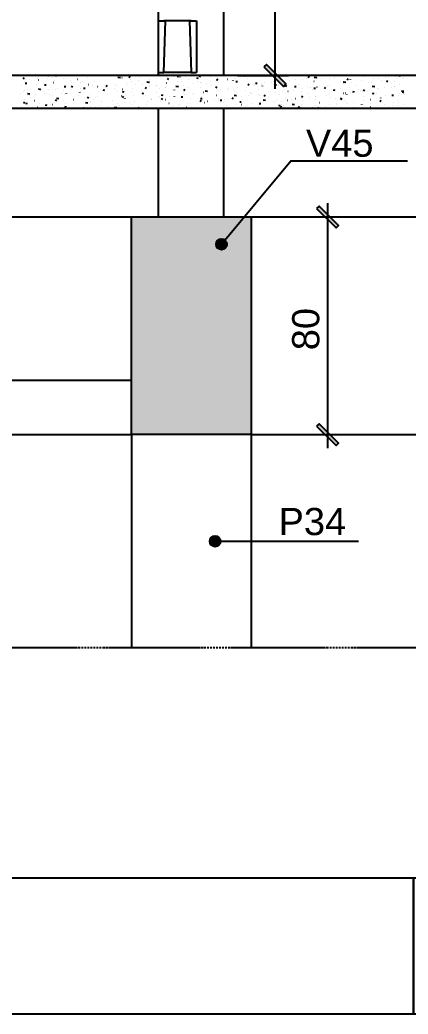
# Model space of a CAD drawing. Extents: x -1789 to 4156, y -3064 to 1391.
# Drawn here: x 1236.6 to 1379.4, y -3064 to -2698.7 of the extents above; entities that cross this region are included whole.
import ezdxf

# ---------------------------------------------------------------- set-up
doc = ezdxf.new("R2010")
doc.units = 0
doc.linetypes.add('ESTILO_TQS_0003', pattern=[0.92, 0.3, -0.15, 0.02, -0.15, 0.3])
for name, color, linetype in [('1', 1, 'CONTINUOUS'), ('2', 2, 'CONTINUOUS'), ('3', 3, 'CONTINUOUS'), ('4', 4, 'CONTINUOUS'), ('7', 7, 'CONTINUOUS'), ('8', 8, 'CONTINUOUS'), ('9', 254, 'CONTINUOUS')]:
    doc.layers.add(name, color=color, linetype=linetype)
doc.styles.add('TQS_ARIAL', font='arial.ttf')

msp = doc.modelspace()

# ---------------------------------------------------------------- linework, layer by layer
at = {"layer": '1', "linetype": 'Continuous'}
for p, q in [((1330.3683, -2554.0568), (1330.3683, -2724.0568)), ((1299.6215, -2699.0568), (1289.6215, -2699.0568)), ((1299.6215, -2718.0568), (1289.6215, -2718.0568)), ((1316.6215, -2719.0568), (1335.3683, -2719.0568)), ((1349.7266, -2766.0568), (1349.7266, -2856.0568)), ((1326.6215, -2771.0568), (1354.7266, -2771.0568)), ((1326.6215, -2851.0568), (1354.7266, -2851.0568)), ((1308.2505, -2890.2678), (1361.0919, -2890.2678))]:
    msp.add_line(p, q, dxfattribs=at)
for points in [[(2306.3209, -3063.9885), (1381.3209, -3063.9885), (1381.3209, -3013.9885), (1381.3209, -3063.9885), (456.3209, -3063.9885), (456.3209, -3013.9885), (456.3209, -3063.9885), (-468.6791, -3063.9885), (-468.6791, -3013.9885), (-468.6791, -3063.9885), (-738.6791, -3063.9885), (-738.6791, -3013.9885), (-738.6791, -3063.9885), (-1788.6791, -3063.9885), (-1788.6791, -1578.9885), (-1663.6791, -1578.9885), (-1788.6791, -1578.9885), (-1788.6791, -93.9885), (-1663.6791, -93.9885), (-1788.6791, -93.9885), (-1788.6791, 1391.0115)], [(1326.3903, -2715.96265), (1333.53555, -2723.1079), (1334.41945, -2722.22405), (1327.27415, -2715.07875), (1326.3903, -2715.96265)], [(1310.74885, -2781.10885), (1336.2173, -2750.48905), (1379.17175, -2750.48905)], [(1345.74855, -2767.96265), (1352.89385, -2775.1079), (1353.7777, -2774.22405), (1346.63245, -2767.07875), (1345.74855, -2767.96265)], [(1345.74855, -2847.96265), (1352.89385, -2855.1079), (1353.7777, -2854.22405), (1346.63245, -2847.07875), (1345.74855, -2847.96265)]]:
    msp.add_lwpolyline(points, dxfattribs=at)
for centre in [(1310.74885, -2781.10885), (1308.42065, -2890.2506)]:
    msp.add_circle(centre, 2, dxfattribs=at)
for points in [[(1326.3903, -2715.96265), (1334.41945, -2722.22405), (1327.27415, -2715.07875)], [(1326.3903, -2715.96265), (1327.27415, -2715.07875), (1326.3903, -2715.96265)], [(1326.3903, -2715.96265), (1333.53555, -2723.1079), (1334.41945, -2722.22405)], [(1345.74855, -2767.96265), (1353.7777, -2774.22405), (1346.63245, -2767.07875)], [(1345.74855, -2767.96265), (1346.63245, -2767.07875), (1345.74855, -2767.96265)], [(1345.74855, -2767.96265), (1352.89385, -2775.1079), (1353.7777, -2774.22405)], [(1312.74885, -2781.10885), (1309.74885, -2779.3768), (1308.86945, -2780.4248)], [(1312.74885, -2781.10885), (1311.09615, -2779.13925), (1309.74885, -2779.3768)], [(1312.74885, -2781.10885), (1312.28095, -2779.8233), (1311.09615, -2779.13925)], [(1312.74885, -2781.10885), (1308.86945, -2780.4248), (1308.86945, -2781.7929)], [(1312.74885, -2781.10885), (1308.86945, -2781.7929), (1309.74885, -2782.8409)], [(1312.74885, -2781.10885), (1309.74885, -2782.8409), (1311.09615, -2783.0785)], [(1312.74885, -2781.10885), (1311.09615, -2783.0785), (1312.28095, -2782.39445)], [(1312.74885, -2781.10885), (1312.28095, -2782.39445), (1312.74885, -2781.10885)], [(1345.74855, -2847.96265), (1353.7777, -2854.22405), (1346.63245, -2847.07875)], [(1345.74855, -2847.96265), (1346.63245, -2847.07875), (1345.74855, -2847.96265)], [(1345.74855, -2847.96265), (1352.89385, -2855.1079), (1353.7777, -2854.22405)], [(1310.42065, -2890.2506), (1307.42065, -2888.51855), (1306.54125, -2889.5666)], [(1310.42065, -2890.2506), (1306.54125, -2889.5666), (1306.54125, -2890.93465)], [(1310.42065, -2890.2506), (1308.7679, -2888.281), (1307.42065, -2888.51855)], [(1310.42065, -2890.2506), (1309.9527, -2888.96505), (1308.7679, -2888.281)], [(1310.42065, -2890.2506), (1306.54125, -2890.93465), (1307.42065, -2891.98265)], [(1310.42065, -2890.2506), (1307.42065, -2891.98265), (1308.7679, -2892.22025)], [(1310.42065, -2890.2506), (1308.7679, -2892.22025), (1309.9527, -2891.5362)], [(1310.42065, -2890.2506), (1309.9527, -2891.5362), (1310.42065, -2890.2506)]]:
    msp.add_solid(points, dxfattribs=at)
at = {"layer": '2', "linetype": 'Continuous'}
for p, q in [((1311.6215, -2719.0568), (1311.6215, -2419.0568)), ((1287.6215, -2719.0568), (1287.6215, -2559.0568)), ((1287.6215, -2718.0568), (1287.6215, -2699.0568)), ((1287.6215, -2699.0568), (1290.19725, -2699.0568)), ((1289.6215, -2718.0568), (1290.19725, -2699.0568)), ((1299.04575, -2699.0568), (1299.6215, -2718.0568)), ((1299.04575, -2699.0568), (1301.6215, -2699.0568)), ((1301.6215, -2699.0568), (1301.6215, -2718.0568)), ((1287.6215, -2718.0568), (1289.6215, -2718.0568)), ((1299.6215, -2718.0568), (1301.6215, -2718.0568)), ((1311.6215, -2719.0568), (1311.6215, -2719.0568)), ((1287.6215, -2771.0568), (1287.6215, -2731.0568)), ((1311.6215, -2771.0568), (1311.6215, -2731.0568)), ((1321.6215, -2771.0568), (1477.6215, -2771.0568)), ((1321.6215, -2771.0568), (1321.6215, -2771.0568)), ((1024.1215, -2851.0568), (1277.6215, -2851.0568)), ((1277.6215, -2851.0568), (1277.6215, -2929.44445)), ((1321.6215, -2851.0568), (1470.1215, -2851.0568)), ((1321.6215, -2851.0568), (1321.6215, -2929.44445)), ((1321.6215, -2851.0568), (1321.6215, -2851.0568))]:
    msp.add_line(p, q, dxfattribs=at)
at = {"layer": '2', "linetype": 'ESTILO_TQS_0003'}
msp.add_lwpolyline([(625.76945, -2307.0568), (1710.5603, -2307.0568), (1710.5603, -2929.44445), (625.76945, -2929.44445), (625.76945, -2307.0568)], dxfattribs=at)
at = {"layer": '3', "linetype": 'Continuous'}
for p, q in [((895.6215, -2771.0568), (1277.6215, -2771.0568)), ((731.6215, -2831.0568), (1277.6215, -2831.0568))]:
    msp.add_line(p, q, dxfattribs=at)
at = {"layer": '4', "linetype": 'Continuous'}
msp.add_lwpolyline([(1277.6215, -2771.0568), (1321.6215, -2771.0568), (1321.6215, -2851.0568), (1277.6215, -2851.0568), (1277.6215, -2771.0568)], dxfattribs=at)
at = {"layer": '7', "linetype": 'Continuous'}
msp.add_lwpolyline([(-1663.6791, 1341.0115), (4106.3209, 1341.0115), (4106.3209, -3013.9885), (-1663.6791, -3013.9885), (-1663.6791, 1341.0115)], dxfattribs=at)
at = {"layer": '8', "linetype": 'Continuous'}
msp.add_lwpolyline([(1277.6215, -2771.0568), (1321.6215, -2771.0568), (1321.6215, -2851.0568), (1277.6215, -2851.0568), (1277.6215, -2771.0568)], dxfattribs=at)
for points in [[(1277.6215, -2771.0568), (1321.6215, -2771.0568), (1321.6215, -2851.0568)], [(1277.6215, -2771.0568), (1321.6215, -2851.0568), (1277.6215, -2851.0568)], [(1277.6215, -2771.0568), (1277.6215, -2851.0568), (1277.6215, -2771.0568)]]:
    msp.add_solid(points, dxfattribs=at)
at = {"layer": '9', "linetype": 'Continuous'}
for p, q in [((1237.3165, -2719.57675), (1237.3264, -2719.57545)), ((1238.33065, -2720.31805), (1237.8332, -2719.98255)), ((1238.4924, -2721.3685), (1238.50035, -2721.3624)), ((1238.8538, -2720.66265), (1238.8454, -2720.65725)), ((1239.8199, -2719.2472), (1239.8298, -2719.2459)), ((1240.24885, -2720.7245), (1240.2415, -2720.7177)), ((1243.0909, -2720.1867), (1243.08245, -2720.1813)), ((1243.54345, -2720.7283), (1243.5514, -2720.7222)), ((1246.78675, -2720.37035), (1246.77935, -2720.3636)), ((1247.2089, -2719.63485), (1247.20045, -2719.6295)), ((1248.73735, -2719.97855), (1248.74525, -2719.97245)), ((1249.3174, -2720.9781), (1249.30895, -2720.97275)), ((1250.1117, -2719.3718), (1249.6447, -2719.0568)), ((1252.4992, -2720.3276), (1252.50715, -2720.3215)), ((1253.49095, -2720.1687), (1253.4836, -2720.1619)), ((1255.2533, -2720.8131), (1255.26325, -2720.8118)), ((1257.7567, -2720.48355), (1257.76665, -2720.48225)), ((1259.3989, -2719.23735), (1259.39155, -2719.2306)), ((1259.70405, -2721.2446), (1259.6956, -2721.23925)), ((1261.54405, -2719.98495), (1261.55395, -2719.98365)), ((1262.8723, -2719.08625), (1262.82865, -2719.0568)), ((1263.99505, -2721.2134), (1264.00295, -2721.20735)), ((1267.85955, -2719.1535), (1267.86945, -2719.1522)), ((1270.8026, -2719.22545), (1270.8105, -2719.21935)), ((1273.57435, -2719.9904), (1272.685, -2719.8525)), ((1274.18045, -2719.86915), (1274.1884, -2719.86305)), ((1275.83015, -2721.6039), (1275.8228, -2721.59715)), ((1277.24355, -2719.8871), (1276.74615, -2719.5516)), ((1277.29655, -2720.7137), (1277.3045, -2720.7076)), ((1277.83505, -2721.43795), (1277.845, -2721.43665)), ((1280.33845, -2721.1084), (1280.3484, -2721.10705)), ((1280.659, -2719.68375), (1280.65165, -2719.677)), ((1284.24675, -2721.6456), (1283.3574, -2721.5077)), ((1284.1258, -2720.60975), (1284.1357, -2720.60845)), ((1290.4413, -2719.7783), (1290.4512, -2719.777)), ((1291.424, -2720.55925), (1290.92655, -2720.2237)), ((1292.9447, -2719.44875), (1292.9546, -2719.44745)), ((1295.1404, -2719.54465), (1294.5427, -2719.49235)), ((1294.729, -2721.33105), (1294.7206, -2721.32565)), ((1295.54045, -2719.6572), (1295.54835, -2719.65115)), ((1296.14185, -2721.1812), (1296.13445, -2721.17445)), ((1298.7874, -2720.40135), (1298.79535, -2720.39525)), ((1301.05445, -2719.33785), (1301.0471, -2719.3311)), ((1302.313, -2720.17215), (1301.7153, -2720.1199)), ((1302.0344, -2721.1455), (1302.04235, -2721.1394)), ((1303.20505, -2719.613), (1302.70765, -2719.27745)), ((1303.4506, -2721.5335), (1303.44325, -2721.52675)), ((1306.70755, -2721.2346), (1306.71745, -2721.2333)), ((1306.8722, -2719.54125), (1306.86375, -2719.5359)), ((1309.4856, -2720.7997), (1308.8879, -2720.7474)), ((1309.35855, -2720.6022), (1309.3512, -2720.59545)), ((1313.02305, -2720.40315), (1313.03295, -2720.40185)), ((1313.14085, -2720.35955), (1313.1324, -2720.3542)), ((1315.0241, -2720.88505), (1315.03205, -2720.87895)), ((1315.52645, -2720.07355), (1315.53635, -2720.07225)), ((1316.0336, -2720.37375), (1316.0262, -2720.367)), ((1316.6582, -2721.4272), (1316.0605, -2721.3749)), ((1319.31375, -2719.57495), (1319.32365, -2719.57365)), ((1320.19495, -2720.1529), (1320.2029, -2720.14685)), ((1321.9707, -2719.46915), (1321.96335, -2719.4624)), ((1325.26905, -2719.4951), (1325.277, -2719.489)), ((1328.67495, -2719.26745), (1328.66755, -2719.2607)), ((1328.7597, -2719.06445), (1328.74835, -2719.0568)), ((1329.754, -2721.41745), (1329.74555, -2721.4121)), ((1331.55095, -2719.387), (1331.54255, -2719.38165)), ((1335.6048, -2721.028), (1335.6147, -2721.0267)), ((1338.1082, -2720.6984), (1338.1181, -2720.6971)), ((1340.52675, -2720.72995), (1340.5347, -2720.72385)), ((1341.89715, -2719.6277), (1341.8887, -2719.62235)), ((1341.8955, -2720.1998), (1341.9054, -2720.1985)), ((1343.13095, -2719.8653), (1342.63355, -2719.5298)), ((1344.78, -2721.33515), (1344.77265, -2721.32835)), ((1345.76395, -2719.9956), (1344.8746, -2719.85765)), ((1345.6611, -2720.02585), (1345.66905, -2720.01975)), ((1347.56565, -2720.06365), (1347.5572, -2720.0583)), ((1348.211, -2719.36835), (1348.2209, -2719.36705)), ((1350.61185, -2720.3341), (1350.6045, -2720.3273)), ((1350.7122, -2719.38565), (1350.7201, -2719.3796)), ((1352.2838, -2719.8942), (1352.27535, -2719.8888)), ((1354.3923, -2721.23745), (1354.38385, -2721.23205)), ((1356.4364, -2721.6508), (1355.547, -2721.51285)), ((1356.1336, -2719.1715), (1356.1252, -2719.16615)), ((1356.44375, -2719.33305), (1356.43635, -2719.32625)), ((1357.50225, -2720.6662), (1357.00485, -2720.33065)), ((1358.2421, -2720.51475), (1358.23365, -2720.5094)), ((1358.479, -2721.6143), (1358.4889, -2721.613)), ((1362.26635, -2721.1157), (1362.27625, -2721.1144)), ((1363.2362, -2719.48255), (1363.24415, -2719.47645)), ((1364.77895, -2721.5039), (1364.7705, -2721.49855)), ((1366.4832, -2720.2267), (1366.4911, -2720.2206)), ((1368.58185, -2720.28425), (1368.59175, -2720.28295)), ((1369.73015, -2720.9708), (1369.7381, -2720.96475)), ((1371.08525, -2719.9547), (1371.09515, -2719.95335)), ((1371.87355, -2721.46705), (1371.37615, -2721.13155)), ((1371.92655, -2720.8305), (1371.9192, -2720.82375)), ((1372.1483, -2719.84815), (1372.13985, -2719.8428)), ((1374.25675, -2721.1914), (1374.24835, -2721.18605)), ((1374.87255, -2719.45605), (1374.88245, -2719.45475)), ((1376.5889, -2719.26995), (1375.9912, -2719.21765)), ((1377.4865, -2720.0737), (1377.4781, -2720.06835)), ((1377.7584, -2719.82945), (1377.75105, -2719.8227)), ((1237.1742, -2722.7679), (1237.1658, -2722.7625)), ((1237.9937, -2725.00295), (1237.9863, -2724.9962)), ((1238.3708, -2724.6974), (1238.37875, -2724.69135)), ((1239.1471, -2722.0464), (1238.5494, -2721.9941)), ((1239.2827, -2724.11115), (1239.27425, -2724.10575)), ((1242.6471, -2722.47275), (1242.657, -2722.47145)), ((1243.42185, -2724.05725), (1243.4298, -2724.05115)), ((1244.2997, -2724.34425), (1243.8023, -2724.00875)), ((1245.1505, -2722.1432), (1245.1604, -2722.1419)), ((1245.43225, -2724.85355), (1245.42385, -2724.8482)), ((1246.3197, -2722.6739), (1245.722, -2722.62165)), ((1247.32655, -2724.2967), (1247.33445, -2724.2906)), ((1248.9378, -2721.64455), (1248.94775, -2721.64325)), ((1249.66935, -2724.3776), (1249.6609, -2724.37225)), ((1250.60585, -2723.86995), (1250.59845, -2723.86315)), ((1252.62265, -2724.75725), (1252.63255, -2724.75595)), ((1253.4923, -2723.30145), (1252.8946, -2723.24915)), ((1253.7501, -2722.60335), (1253.75805, -2722.5973)), ((1255.126, -2724.42765), (1255.13595, -2724.42635)), ((1255.58605, -2721.7964), (1255.5776, -2721.79105)), ((1256.0808, -2723.398), (1255.58335, -2723.0625)), ((1258.90995, -2725.13425), (1258.90255, -2725.1275)), ((1258.91335, -2723.92905), (1258.92325, -2723.92775)), ((1258.99315, -2721.81585), (1259.0011, -2721.8098)), ((1260.6649, -2723.92895), (1260.0672, -2723.87665)), ((1261.8125, -2722.58785), (1261.8041, -2722.58245)), ((1263.218, -2722.7369), (1263.2106, -2722.73015)), ((1265.22885, -2723.0976), (1265.23875, -2723.0963)), ((1265.4871, -2723.30415), (1265.49505, -2723.29805)), ((1265.61415, -2724.9326), (1265.60675, -2724.9258)), ((1267.8375, -2724.5565), (1267.2398, -2724.5042)), ((1267.73225, -2722.768), (1267.74215, -2722.7667)), ((1268.0812, -2723.40615), (1268.07275, -2723.40075)), ((1268.84135, -2723.1124), (1268.3439, -2722.7769)), ((1269.0078, -2723.83825), (1269.01575, -2723.83215)), ((1271.5221, -2724.00125), (1271.5147, -2723.9945)), ((1271.51955, -2722.2694), (1271.5295, -2722.2681)), ((1271.9811, -2724.7924), (1271.989, -2724.78635)), ((1272.1992, -2722.85435), (1272.19075, -2722.84895)), ((1274.30765, -2724.1976), (1274.29925, -2724.1922)), ((1275.0101, -2725.184), (1274.4124, -2725.1317)), ((1276.2214, -2722.2415), (1276.21295, -2722.2361)), ((1277.70775, -2725.0525), (1277.7177, -2725.0512)), ((1278.2263, -2723.79955), (1278.21895, -2723.7928)), ((1279.25275, -2722.4483), (1279.2607, -2722.4422)), ((1281.4951, -2724.5539), (1281.505, -2724.5526)), ((1281.5596, -2722.467), (1281.55115, -2722.46165)), ((1283.21265, -2723.9133), (1282.7152, -2723.5778)), ((1283.7905, -2722.202), (1283.79845, -2722.1959)), ((1284.4781, -2723.1833), (1284.47075, -2723.17655)), ((1286.89785, -2722.69255), (1286.8894, -2722.6872)), ((1287.0375, -2722.9461), (1287.0454, -2722.94005)), ((1287.8106, -2723.72245), (1287.8205, -2723.72115)), ((1290.28445, -2723.69025), (1290.2924, -2723.68415)), ((1290.31, -2722.18225), (1290.3026, -2722.1755)), ((1290.314, -2723.39285), (1290.3239, -2723.39155)), ((1290.611, -2721.88285), (1290.60255, -2721.8775)), ((1292.70615, -2724.37795), (1292.69875, -2724.3712)), ((1293.53145, -2724.4344), (1293.5394, -2724.4283)), ((1294.9192, -2723.3008), (1294.0298, -2723.16285)), ((1294.1013, -2722.89425), (1294.11125, -2722.89295)), ((1296.77845, -2725.17855), (1296.78635, -2725.17245)), ((1296.8375, -2722.6743), (1296.82905, -2722.6689)), ((1297.39305, -2724.58545), (1296.89565, -2724.2499)), ((1298.538, -2723.3769), (1298.5306, -2723.37015)), ((1300.4168, -2722.0628), (1300.42675, -2722.0615)), ((1302.9125, -2723.3692), (1302.90405, -2723.36385)), ((1302.9202, -2721.7332), (1302.93015, -2721.7319)), ((1304.07685, -2725.1787), (1304.08675, -2725.1774)), ((1305.5916, -2724.956), (1304.7022, -2724.81805)), ((1305.28135, -2721.88965), (1305.2893, -2721.88355)), ((1307.22415, -2722.94075), (1307.2157, -2722.9354)), ((1308.52835, -2722.63375), (1308.5363, -2722.6277)), ((1309.17415, -2723.6392), (1308.6767, -2723.30365)), ((1309.33265, -2724.284), (1309.3242, -2724.27865)), ((1309.76815, -2724.91805), (1309.7761, -2724.912)), ((1310.39235, -2724.34725), (1310.40225, -2724.34595)), ((1312.89575, -2724.0177), (1312.90565, -2724.0164)), ((1313.17765, -2724.10175), (1313.1703, -2724.095)), ((1315.0223, -2724.12205), (1315.03025, -2724.11595)), ((1315.6013, -2725.1023), (1315.59285, -2725.09695)), ((1316.68305, -2723.5191), (1316.69295, -2723.5178)), ((1319.7193, -2724.5505), (1319.71085, -2724.5451)), ((1319.9536, -2723.5738), (1319.9615, -2723.5677)), ((1320.9552, -2722.6929), (1320.4578, -2722.3574)), ((1322.99855, -2722.68765), (1323.0085, -2722.6863)), ((1323.8308, -2722.05475), (1323.2331, -2722.00245)), ((1324.2654, -2724.2714), (1324.25695, -2724.26605)), ((1325.50195, -2722.35805), (1325.5119, -2722.35675)), ((1325.63595, -2721.9693), (1325.62755, -2721.9639)), ((1325.7898, -2722.9687), (1325.78245, -2722.96195)), ((1326.68895, -2721.6412), (1326.69685, -2721.6351)), ((1328.18595, -2725.1644), (1328.1786, -2725.15765)), ((1329.2893, -2721.85945), (1329.2992, -2721.85815)), ((1329.9359, -2722.38535), (1329.94385, -2722.37925)), ((1331.0034, -2722.68225), (1330.4057, -2722.62995)), ((1330.76315, -2725.2632), (1330.7731, -2725.26185)), ((1331.86245, -2722.7607), (1331.854, -2722.75535)), ((1333.1829, -2723.12945), (1333.19085, -2723.1234)), ((1333.26655, -2724.9336), (1333.2765, -2724.9323)), ((1334.0939, -2724.23305), (1334.08655, -2724.2263)), ((1334.72875, -2723.0906), (1334.2313, -2722.7551)), ((1335.2113, -2724.80865), (1335.2192, -2724.80255)), ((1337.0539, -2724.435), (1337.0638, -2724.4337)), ((1338.176, -2723.3098), (1337.5783, -2723.2575)), ((1338.94815, -2722.3362), (1338.9408, -2722.3294)), ((1340.28005, -2724.94805), (1340.27165, -2724.9427)), ((1340.40515, -2724.0589), (1340.4131, -2724.0528)), ((1342.2491, -2723.0272), (1342.2407, -2723.02185)), ((1343.3694, -2723.60355), (1343.3793, -2723.60225)), ((1344.3576, -2724.37045), (1344.34915, -2724.3651)), ((1345.3486, -2723.9373), (1344.7509, -2723.885)), ((1345.5395, -2723.3548), (1345.54745, -2723.3487)), ((1345.8728, -2723.27395), (1345.8827, -2723.27265)), ((1348.5991, -2724.8347), (1348.59175, -2724.82795)), ((1349.10005, -2723.8915), (1348.6026, -2723.556)), ((1349.6601, -2722.77535), (1349.67, -2722.77405)), ((1350.5906, -2722.7146), (1350.5985, -2722.7085)), ((1350.62625, -2725.18875), (1350.6178, -2725.1834)), ((1352.5212, -2724.5648), (1351.9235, -2724.51255)), ((1354.43095, -2723.83365), (1354.4236, -2723.8269)), ((1355.78445, -2721.96485), (1355.7924, -2721.95875)), ((1355.9756, -2721.9439), (1355.98555, -2721.9426)), ((1357.98025, -2723.5156), (1357.98815, -2723.5095)), ((1358.05925, -2725.26735), (1358.06915, -2725.26605)), ((1359.6938, -2725.19235), (1359.0961, -2725.14005)), ((1360.26285, -2722.8326), (1360.25545, -2722.82585)), ((1361.2272, -2724.25975), (1361.23515, -2724.25365)), ((1361.84655, -2724.76875), (1361.85645, -2724.76745)), ((1362.659, -2725.02825), (1362.6516, -2725.0215)), ((1363.47135, -2724.69235), (1362.9739, -2724.35685)), ((1364.4742, -2725.00385), (1364.48215, -2724.9978)), ((1366.0947, -2721.83155), (1366.0873, -2721.8248)), ((1367.1088, -2723.30595), (1366.2194, -2723.16805)), ((1366.8874, -2722.84715), (1366.879, -2722.8418)), ((1368.16205, -2723.9373), (1368.17195, -2723.936)), ((1368.49085, -2724.0272), (1368.48345, -2724.02045)), ((1370.66545, -2723.6077), (1370.67535, -2723.6064)), ((1372.97715, -2721.71495), (1372.9851, -2721.70885)), ((1373.1561, -2723.66545), (1373.14765, -2723.6601)), ((1374.3227, -2723.02615), (1374.31535, -2723.0194)), ((1374.4528, -2723.1091), (1374.4627, -2723.1078)), ((1376.1765, -2722.4956), (1376.18445, -2722.48955)), ((1377.7812, -2724.96115), (1376.89185, -2724.82325)), ((1377.84265, -2725.49325), (1377.3452, -2725.15775)), ((1236.8643, -2725.7457), (1236.85585, -2725.74035)), ((1238.2492, -2728.02635), (1238.25715, -2728.02025)), ((1240.28145, -2726.01775), (1239.39205, -2725.87985)), ((1240.0164, -2726.4169), (1240.0263, -2726.41555)), ((1240.38985, -2727.1986), (1240.38245, -2727.19185)), ((1242.07055, -2728.32975), (1242.0785, -2728.32365)), ((1242.5198, -2726.0873), (1242.5297, -2726.086)), ((1245.66785, -2725.69005), (1245.6605, -2725.6833)), ((1246.3071, -2725.5887), (1246.31705, -2725.5874)), ((1247.54075, -2726.1968), (1247.5323, -2726.19145)), ((1248.49415, -2726.6364), (1248.50205, -2726.63035)), ((1250.2688, -2728.37045), (1249.77135, -2728.0349)), ((1249.99195, -2728.70135), (1250.00185, -2728.70005)), ((1250.95385, -2727.67295), (1250.06445, -2727.535)), ((1251.77785, -2725.72085), (1251.7694, -2725.7155)), ((1252.49535, -2728.3718), (1252.50525, -2728.37045)), ((1253.002, -2726.0656), (1252.9946, -2726.05885)), ((1253.8205, -2725.785), (1253.82845, -2725.7789)), ((1256.28265, -2727.87315), (1256.29255, -2727.87185)), ((1258.0465, -2726.53915), (1258.03805, -2726.5338)), ((1258.67955, -2725.2921), (1258.6875, -2725.28605)), ((1260.31445, -2727.27325), (1260.3224, -2727.26715)), ((1262.04985, -2727.4242), (1261.55245, -2727.08865)), ((1262.1645, -2725.98735), (1262.15605, -2725.982)), ((1262.59815, -2727.0417), (1262.60805, -2727.0404)), ((1262.72905, -2728.6338), (1262.72165, -2728.62705)), ((1263.75185, -2727.8713), (1263.7598, -2727.8652)), ((1264.27295, -2727.3306), (1264.26455, -2727.32525)), ((1265.10155, -2726.71215), (1265.11145, -2726.71085)), ((1266.8084, -2728.76155), (1266.81635, -2728.75545)), ((1268.88885, -2726.21355), (1268.8988, -2726.2122)), ((1270.54165, -2728.1489), (1270.5332, -2728.14355)), ((1273.93725, -2726.527), (1273.9452, -2726.5209)), ((1274.8104, -2727.1386), (1274.313, -2726.8031)), ((1274.65965, -2727.5971), (1274.6512, -2727.5917)), ((1275.20435, -2725.38205), (1275.2143, -2725.38075)), ((1275.3412, -2727.5008), (1275.3338, -2727.49405)), ((1278.47505, -2726.2807), (1278.48295, -2726.2746)), ((1278.8644, -2728.498), (1278.8743, -2728.4967)), ((1282.1827, -2725.81155), (1281.585, -2725.75925)), ((1281.722, -2727.02485), (1281.72995, -2727.01875)), ((1282.79985, -2726.4324), (1282.7914, -2726.42705)), ((1283.6453, -2728.76515), (1283.6379, -2728.7584)), ((1284.9083, -2727.77565), (1284.8999, -2727.7703)), ((1284.969, -2727.76895), (1284.97695, -2727.7629)), ((1285.1799, -2727.66655), (1285.1898, -2727.66525)), ((1286.87425, -2725.379), (1286.8669, -2725.37225)), ((1287.6833, -2727.33695), (1287.6932, -2727.33565)), ((1288.13805, -2726.65795), (1288.1296, -2726.6526)), ((1288.216, -2728.5131), (1288.2239, -2728.507)), ((1289.1817, -2727.9395), (1288.6843, -2727.60395)), ((1289.3553, -2726.43905), (1288.7576, -2726.38675)), ((1290.24655, -2728.0012), (1290.2381, -2727.99585)), ((1291.4706, -2726.83835), (1291.48055, -2726.83705)), ((1293.4763, -2726.8835), (1293.46785, -2726.87815)), ((1295.58475, -2728.22675), (1295.57635, -2728.2214)), ((1296.5279, -2727.06655), (1295.9302, -2727.0143)), ((1297.18945, -2726.0738), (1297.18105, -2726.0684)), ((1297.7861, -2726.0069), (1297.79605, -2726.0056)), ((1299.29795, -2727.41705), (1299.2895, -2727.41165)), ((1300.0254, -2725.92265), (1300.03335, -2725.9166)), ((1300.2895, -2725.67735), (1300.29945, -2725.67605)), ((1303.36215, -2728.6116), (1302.8647, -2728.2761)), ((1303.7005, -2727.6941), (1303.1028, -2727.6418)), ((1303.2724, -2726.6668), (1303.2803, -2726.6607)), ((1303.957, -2728.3425), (1303.9496, -2728.3357)), ((1305.55075, -2728.58245), (1305.56065, -2728.58115)), ((1305.5666, -2728.23535), (1305.55815, -2728.22995)), ((1308.0541, -2728.2529), (1308.06405, -2728.2516)), ((1308.8696, -2726.4991), (1308.86225, -2726.49235)), ((1309.49095, -2727.56015), (1309.4825, -2727.5548)), ((1309.76635, -2728.1551), (1309.7743, -2728.149)), ((1310.8731, -2728.3216), (1310.2754, -2728.2693)), ((1311.59945, -2728.9034), (1311.591, -2728.89805)), ((1311.84145, -2727.75425), (1311.85135, -2727.75295)), ((1315.1432, -2727.66535), (1314.6458, -2727.32985)), ((1314.7809, -2727.5429), (1314.78885, -2727.5368)), ((1316.264, -2726.6112), (1315.37465, -2726.47325)), ((1315.5738, -2726.2974), (1315.56645, -2726.29065)), ((1318.04575, -2728.94915), (1317.448, -2728.89685)), ((1318.15695, -2726.9228), (1318.16685, -2726.9215)), ((1320.66035, -2726.59325), (1320.67025, -2726.59195)), ((1321.45255, -2725.33935), (1321.4452, -2725.33255)), ((1321.51625, -2725.6103), (1321.5242, -2725.60425)), ((1321.82775, -2725.89375), (1321.81935, -2725.88835)), ((1324.44765, -2726.09465), (1324.4576, -2726.09335)), ((1324.76325, -2726.35445), (1324.7712, -2726.34835)), ((1325.27165, -2728.8389), (1325.2643, -2728.83215)), ((1326.9364, -2728.26635), (1326.04705, -2728.12845)), ((1326.92425, -2726.7191), (1326.42685, -2726.3836)), ((1328.01025, -2727.0986), (1328.01815, -2727.0925)), ((1330.0386, -2728.7778), (1330.04655, -2728.7717)), ((1330.3434, -2728.9162), (1330.3533, -2728.9149)), ((1330.84385, -2728.46235), (1330.8354, -2728.457)), ((1332.21445, -2726.16025), (1332.206, -2726.15485)), ((1332.8468, -2728.58665), (1332.8567, -2728.58535)), ((1334.3229, -2727.5035), (1334.31445, -2727.4981)), ((1335.0897, -2728.1376), (1335.0976, -2728.1315)), ((1336.6341, -2728.08805), (1336.64405, -2728.08675)), ((1337.913, -2727.7326), (1337.90565, -2727.72585)), ((1340.6978, -2727.1168), (1340.2004, -2726.7813)), ((1340.28355, -2727.38785), (1340.2915, -2727.38175)), ((1340.59155, -2728.32175), (1340.58315, -2728.3164)), ((1342.76725, -2725.83575), (1342.75985, -2725.829)), ((1342.9496, -2727.2566), (1342.95955, -2727.2553)), ((1345.1634, -2728.0314), (1345.15605, -2728.02465)), ((1345.4179, -2726.68375), (1345.42585, -2726.67765)), ((1345.453, -2726.927), (1345.46295, -2726.9257)), ((1349.24035, -2726.4284), (1349.25025, -2726.4271)), ((1350.469, -2726.04355), (1350.4769, -2726.03745)), ((1350.99525, -2727.03035), (1350.9879, -2727.0236)), ((1352.66475, -2727.5943), (1352.6727, -2727.5882)), ((1355.0691, -2727.9177), (1354.5717, -2727.58215)), ((1355.55585, -2725.59695), (1355.56575, -2725.59565)), ((1355.91175, -2728.33845), (1355.9197, -2728.33235)), ((1356.29475, -2725.6247), (1356.2863, -2725.61935)), ((1356.8271, -2726.0293), (1356.81975, -2726.02255)), ((1363.09935, -2728.2016), (1363.10925, -2728.2003)), ((1363.1214, -2726.7985), (1363.11295, -2726.7931)), ((1365.60275, -2727.872), (1365.61265, -2727.8707)), ((1366.86645, -2725.81985), (1366.2687, -2725.76755)), ((1366.9712, -2726.0758), (1366.96275, -2726.07045)), ((1367.7212, -2725.748), (1367.7291, -2725.7419)), ((1369.4404, -2728.71855), (1368.943, -2728.38305)), ((1369.39005, -2727.3734), (1369.4, -2727.3721)), ((1370.92055, -2726.52865), (1370.9285, -2726.5226)), ((1374.03905, -2726.4474), (1373.4413, -2726.3951)), ((1375.61655, -2728.4082), (1375.6081, -2728.40285)), ((1375.70555, -2726.54195), (1375.7155, -2726.54065)), ((1376.0549, -2725.82455), (1376.06285, -2725.81845)), ((1378.20895, -2726.2124), (1378.2189, -2726.2111)), ((1237.3857, -2730.361), (1237.3956, -2730.3597)), ((1237.5047, -2730.89985), (1237.49735, -2730.8931)), ((1237.67595, -2731.0568), (1237.67595, -2731.0568)), ((1238.4877, -2729.3167), (1237.9903, -2728.98115)), ((1238.51665, -2731.0568), (1238.51665, -2731.0568)), ((1238.51665, -2731.0568), (1238.51665, -2731.0568)), ((1239.46425, -2729.4747), (1238.86655, -2729.4224)), ((1239.8891, -2730.0314), (1239.899, -2730.0301)), ((1240.2168, -2731.0568), (1240.2168, -2731.0568)), ((1240.2168, -2731.0568), (1240.2168, -2731.0568)), ((1240.2168, -2731.0568), (1240.2168, -2731.0568)), ((1241.0675, -2731.0568), (1241.0675, -2731.0568)), ((1242.7334, -2731.0568), (1242.7334, -2731.0568)), ((1243.17865, -2730.7151), (1243.1866, -2730.70905)), ((1243.67645, -2729.5328), (1243.68635, -2729.5315)), ((1244.6003, -2731.0568), (1244.6003, -2731.0568)), ((1244.6003, -2731.0568), (1244.6003, -2731.0568)), ((1244.6003, -2731.0568), (1244.6003, -2731.0568)), ((1245.201, -2731.0568), (1245.201, -2731.0568)), ((1245.201, -2731.0568), (1245.201, -2731.0568)), ((1245.201, -2731.0568), (1245.201, -2731.0568)), ((1246.63685, -2730.1022), (1246.03915, -2730.0499)), ((1246.95015, -2731.0568), (1246.95015, -2731.0568)), ((1246.95015, -2731.0568), (1246.95015, -2731.0568)), ((1248.0118, -2729.6722), (1248.00335, -2729.6668)), ((1248.56455, -2729.81805), (1248.57245, -2729.81195)), ((1249.48695, -2729.1896), (1249.47955, -2729.18285)), ((1250.1852, -2731.0568), (1250.1852, -2731.0568)), ((1250.1852, -2731.0568), (1250.1852, -2731.0568)), ((1251.1669, -2731.0568), (1251.1669, -2731.0568)), ((1251.1669, -2731.0568), (1251.1669, -2731.0568)), ((1251.1669, -2731.0568), (1251.1669, -2731.0568)), ((1251.5246, -2731.0568), (1251.5246, -2731.0568)), ((1253.80945, -2730.7297), (1253.21175, -2730.67745)), ((1253.5069, -2729.26125), (1253.51485, -2729.25515)), ((1254.25145, -2731.0568), (1254.25145, -2731.0568)), ((1255.16935, -2731.0568), (1255.16935, -2731.0568)), ((1255.16935, -2731.0568), (1255.16935, -2731.0568)), ((1255.16935, -2731.0568), (1255.16935, -2731.0568)), ((1255.38365, -2731.0568), (1255.38365, -2731.0568)), ((1255.38365, -2731.0568), (1255.38365, -2731.0568)), ((1255.38365, -2731.0568), (1255.38365, -2731.0568)), ((1257.54785, -2731.0568), (1257.54785, -2731.0568)), ((1258.421, -2731.0312), (1258.4136, -2731.02445)), ((1258.4489, -2731.0568), (1258.4489, -2731.0568)), ((1258.4489, -2731.0568), (1258.4489, -2731.0568)), ((1259.4285, -2731.0568), (1259.4285, -2731.0568)), ((1259.4285, -2731.0568), (1259.4285, -2731.0568)), ((1259.60045, -2731.0568), (1259.60045, -2731.0568)), ((1259.60045, -2731.0568), (1259.60045, -2731.0568)), ((1259.96745, -2730.98585), (1259.97735, -2730.98455)), ((1260.15355, -2731.0568), (1260.15355, -2731.0568)), ((1260.15355, -2731.0568), (1260.15355, -2731.0568)), ((1260.15355, -2731.0568), (1260.15355, -2731.0568)), ((1261.62625, -2729.32815), (1260.7369, -2729.1902)), ((1262.47085, -2730.65625), (1262.48075, -2730.65495)), ((1263.8172, -2731.0568), (1263.8172, -2731.0568)), ((1263.8172, -2731.0568), (1263.8172, -2731.0568)), ((1263.8172, -2731.0568), (1263.8172, -2731.0568)), ((1264.62495, -2730.7301), (1264.6165, -2730.72475)), ((1265.1252, -2730.8295), (1265.1178, -2730.82275)), ((1265.13775, -2731.0568), (1265.13775, -2731.0568)), ((1265.37325, -2731.0568), (1265.37325, -2731.0568)), ((1265.37325, -2731.0568), (1265.37325, -2731.0568)), ((1265.37325, -2731.0568), (1265.37325, -2731.0568)), ((1266.25815, -2730.15765), (1266.2681, -2730.15635)), ((1267.4354, -2731.0568), (1267.4354, -2731.0568)), ((1268.03395, -2731.0568), (1268.03395, -2731.0568)), ((1268.03395, -2731.0568), (1268.03395, -2731.0568)), ((1268.03395, -2731.0568), (1268.03395, -2731.0568)), ((1268.7646, -2730.49615), (1268.77255, -2730.49005)), ((1270.1219, -2731.0568), (1270.1219, -2731.0568)), ((1270.1219, -2731.0568), (1270.1219, -2731.0568)), ((1270.1219, -2731.0568), (1270.1219, -2731.0568)), ((1271.03315, -2729.89815), (1271.02575, -2729.8914)), ((1272.29865, -2730.98335), (1271.4093, -2730.8454)), ((1272.2507, -2731.0568), (1272.2507, -2731.0568)), ((1272.2507, -2731.0568), (1272.2507, -2731.0568)), ((1272.2507, -2731.0568), (1272.2507, -2731.0568)), ((1272.29755, -2731.0568), (1272.29755, -2731.0568)), ((1272.29755, -2731.0568), (1272.29755, -2731.0568)), ((1272.5737, -2729.3262), (1272.5836, -2729.3249)), ((1272.7723, -2731.0568), (1272.7723, -2731.0568)), ((1273.3024, -2730.2498), (1273.3103, -2730.2437)), ((1275.0771, -2728.9966), (1275.087, -2728.9953)), ((1275.1061, -2731.0568), (1275.1061, -2731.0568)), ((1275.1061, -2731.0568), (1275.1061, -2731.0568)), ((1276.46745, -2731.0568), (1276.46745, -2731.0568)), ((1276.46745, -2731.0568), (1276.46745, -2731.0568)), ((1276.46745, -2731.0568), (1276.46745, -2731.0568)), ((1276.54935, -2730.99395), (1276.5573, -2730.98785)), ((1276.7681, -2728.94035), (1276.7597, -2728.93495)), ((1277.73735, -2729.69645), (1277.72995, -2729.6897)), ((1279.22185, -2731.0568), (1279.22185, -2731.0568)), ((1279.22185, -2731.0568), (1279.22185, -2731.0568)), ((1279.22185, -2731.0568), (1279.22185, -2731.0568)), ((1280.0903, -2731.0568), (1280.0903, -2731.0568)), ((1280.0903, -2731.0568), (1280.0903, -2731.0568)), ((1280.0903, -2731.0568), (1280.0903, -2731.0568)), ((1280.61935, -2731.0568), (1280.28205, -2730.8293)), ((1280.6842, -2731.0568), (1280.6842, -2731.0568)), ((1283.03675, -2729.75865), (1283.02835, -2729.75325)), ((1284.901, -2731.0568), (1284.901, -2731.0568)), ((1285.07445, -2731.0568), (1285.07445, -2731.0568)), ((1285.07445, -2731.0568), (1285.07445, -2731.0568)), ((1286.1462, -2731.0568), (1286.1462, -2731.0568)), ((1286.1462, -2731.0568), (1286.1462, -2731.0568)), ((1286.75635, -2731.0568), (1286.75635, -2731.0568)), ((1286.75635, -2731.0568), (1286.75635, -2731.0568)), ((1289.11775, -2731.0568), (1289.11775, -2731.0568)), ((1290.05865, -2731.0568), (1290.05865, -2731.0568)), ((1290.05865, -2731.0568), (1290.05865, -2731.0568)), ((1290.05865, -2731.0568), (1290.05865, -2731.0568)), ((1291.46295, -2729.25725), (1291.4709, -2729.25115)), ((1292.29325, -2730.3446), (1292.2859, -2730.3378)), ((1292.9445, -2730.2421), (1292.9544, -2730.2408)), ((1293.0705, -2731.0568), (1293.0705, -2731.0568)), ((1293.0705, -2731.0568), (1293.0705, -2731.0568)), ((1293.3345, -2731.0568), (1293.3345, -2731.0568)), ((1293.8033, -2731.0568), (1293.8033, -2731.0568)), ((1294.70995, -2730.0014), (1294.71785, -2729.9953)), ((1295.04285, -2731.0568), (1295.04285, -2731.0568)), ((1295.04285, -2731.0568), (1295.04285, -2731.0568)), ((1295.04285, -2731.0568), (1295.04285, -2731.0568)), ((1295.4479, -2729.9125), (1295.4578, -2729.9112)), ((1297.55125, -2731.0568), (1297.55125, -2731.0568)), ((1297.9569, -2730.7455), (1297.96485, -2730.73945)), ((1298.1251, -2729.34355), (1298.11775, -2729.33675)), ((1299.2352, -2729.4139), (1299.24515, -2729.4126)), ((1299.9948, -2731.0568), (1299.9948, -2731.0568)), ((1299.9948, -2731.0568), (1299.9948, -2731.0568)), ((1300.027, -2731.0568), (1300.027, -2731.0568)), ((1300.027, -2731.0568), (1300.027, -2731.0568)), ((1300.027, -2731.0568), (1300.027, -2731.0568)), ((1301.768, -2731.0568), (1301.768, -2731.0568)), ((1304.4527, -2728.99675), (1304.4606, -2728.9907)), ((1305.0112, -2731.0568), (1305.0112, -2731.0568)), ((1305.0112, -2731.0568), (1305.0112, -2731.0568)), ((1305.0112, -2731.0568), (1305.0112, -2731.0568)), ((1305.98475, -2731.0568), (1305.98475, -2731.0568)), ((1305.98475, -2731.0568), (1305.98475, -2731.0568)), ((1306.91915, -2731.0568), (1306.91915, -2731.0568)), ((1306.91915, -2731.0568), (1306.91915, -2731.0568)), ((1306.98725, -2731.0568), (1306.98725, -2731.0568)), ((1309.9954, -2731.0568), (1309.9954, -2731.0568)), ((1309.9954, -2731.0568), (1309.9954, -2731.0568)), ((1310.20155, -2731.0568), (1310.20155, -2731.0568)), ((1310.20155, -2731.0568), (1310.20155, -2731.0568)), ((1310.20155, -2731.0568), (1310.20155, -2731.0568)), ((1312.6887, -2729.99865), (1312.68135, -2729.9919)), ((1313.84345, -2731.0568), (1313.84345, -2731.0568)), ((1314.0842, -2731.0568), (1314.0842, -2731.0568)), ((1314.0842, -2731.0568), (1314.0842, -2731.0568)), ((1314.4183, -2731.0568), (1314.4183, -2731.0568)), ((1314.4183, -2731.0568), (1314.4183, -2731.0568)), ((1314.97955, -2731.0568), (1314.97955, -2731.0568)), ((1314.97955, -2731.0568), (1314.97955, -2731.0568)), ((1314.97955, -2731.0568), (1314.97955, -2731.0568)), ((1316.2603, -2729.64335), (1316.26825, -2729.63725)), ((1317.73715, -2730.57585), (1317.7471, -2730.57455)), ((1318.06175, -2729.84505), (1318.0533, -2729.8397)), ((1318.63505, -2731.0568), (1318.63505, -2731.0568)), ((1318.63505, -2731.0568), (1318.63505, -2731.0568)), ((1319.5073, -2730.3875), (1319.5152, -2730.3814)), ((1319.96375, -2731.0568), (1319.96375, -2731.0568)), ((1319.96375, -2731.0568), (1319.96375, -2731.0568)), ((1320.1712, -2731.0568), (1320.1712, -2731.0568)), ((1320.24055, -2730.2463), (1320.2505, -2730.245)), ((1320.76775, -2731.0568), (1320.76775, -2731.0568)), ((1320.76775, -2731.0568), (1320.76775, -2731.0568)), ((1320.76775, -2731.0568), (1320.76775, -2731.0568)), ((1322.17975, -2729.29325), (1322.1713, -2729.2879)), ((1322.8518, -2731.0568), (1322.8518, -2731.0568)), ((1322.8518, -2731.0568), (1322.8518, -2731.0568)), ((1322.8518, -2731.0568), (1322.8518, -2731.0568)), ((1324.0279, -2729.7477), (1324.0378, -2729.74635)), ((1324.2882, -2730.6365), (1324.2798, -2730.63115)), ((1325.21835, -2729.57665), (1324.6206, -2729.52435)), ((1324.94795, -2731.0568), (1324.94795, -2731.0568)), ((1324.94795, -2731.0568), (1324.94795, -2731.0568)), ((1324.94795, -2731.0568), (1324.94795, -2731.0568)), ((1327.06855, -2731.0568), (1327.06855, -2731.0568)), ((1327.06855, -2731.0568), (1327.06855, -2731.0568)), ((1327.06855, -2731.0568), (1327.06855, -2731.0568)), ((1327.6678, -2731.03455), (1327.66045, -2731.0278)), ((1327.6921, -2731.0568), (1327.6921, -2731.0568)), ((1327.6921, -2731.0568), (1327.6921, -2731.0568)), ((1327.6921, -2731.0568), (1327.6921, -2731.0568)), ((1329.9321, -2731.0568), (1329.9321, -2731.0568)), ((1329.9321, -2731.0568), (1329.9321, -2731.0568)), ((1329.9321, -2731.0568), (1329.9321, -2731.0568)), ((1331.28535, -2731.0568), (1331.28535, -2731.0568)), ((1332.39095, -2730.2042), (1331.7932, -2730.1519)), ((1332.89335, -2730.7453), (1332.3959, -2730.4098)), ((1332.95235, -2729.8056), (1332.9439, -2729.80025)), ((1333.35515, -2731.0568), (1333.35515, -2731.0568)), ((1333.60495, -2730.13), (1333.5976, -2730.1232)), ((1334.6164, -2731.0568), (1334.6164, -2731.0568)), ((1334.6164, -2731.0568), (1334.6164, -2731.0568)), ((1334.9163, -2731.0568), (1334.9163, -2731.0568)), ((1334.9163, -2731.0568), (1334.9163, -2731.0568)), ((1334.9163, -2731.0568), (1334.9163, -2731.0568)), ((1335.5021, -2731.0568), (1335.5021, -2731.0568)), ((1335.5021, -2731.0568), (1335.5021, -2731.0568)), ((1337.6088, -2729.92155), (1336.71945, -2729.78365)), ((1339.56355, -2730.8317), (1338.9658, -2730.7794)), ((1339.71885, -2731.0568), (1339.71885, -2731.0568)), ((1339.71885, -2731.0568), (1339.71885, -2731.0568)), ((1339.9005, -2731.0568), (1339.9005, -2731.0568)), ((1339.9005, -2731.0568), (1339.9005, -2731.0568)), ((1339.9005, -2731.0568), (1339.9005, -2731.0568)), ((1340.16195, -2730.7168), (1340.1699, -2730.7107)), ((1340.30915, -2729.9283), (1340.3018, -2729.92155)), ((1341.41205, -2731.0568), (1341.41205, -2731.0568)), ((1341.5407, -2731.0568), (1341.5407, -2731.0568)), ((1341.5407, -2731.0568), (1341.5407, -2731.0568)), ((1341.5407, -2731.0568), (1341.5407, -2731.0568)), ((1342.1363, -2731.0568), (1342.1363, -2731.0568)), ((1343.9356, -2731.0568), (1343.9356, -2731.0568)), ((1343.9356, -2731.0568), (1343.9356, -2731.0568)), ((1343.9356, -2731.0568), (1343.9356, -2731.0568)), ((1344.1776, -2730.6927), (1344.18755, -2730.6914)), ((1344.88465, -2731.0568), (1344.88465, -2731.0568)), ((1344.88465, -2731.0568), (1344.88465, -2731.0568)), ((1344.92855, -2731.0568), (1344.92855, -2731.0568)), ((1345.2963, -2730.01265), (1345.30425, -2730.0066)), ((1346.5391, -2731.0568), (1346.16945, -2730.8075)), ((1346.85855, -2729.139), (1346.8501, -2729.1336)), ((1348.15235, -2731.0568), (1348.15235, -2731.0568)), ((1348.465, -2731.0568), (1348.465, -2731.0568)), ((1348.465, -2731.0568), (1348.465, -2731.0568)), ((1348.465, -2731.0568), (1348.465, -2731.0568)), ((1348.967, -2730.48225), (1348.95855, -2730.47685)), ((1349.86885, -2731.0568), (1349.86885, -2731.0568)), ((1349.86885, -2731.0568), (1349.86885, -2731.0568)), ((1349.86885, -2731.0568), (1349.86885, -2731.0568)), ((1350.49315, -2729.86125), (1350.50305, -2729.85995)), ((1352.3691, -2731.0568), (1352.3691, -2731.0568)), ((1352.99655, -2729.53165), (1353.00645, -2729.53035)), ((1353.0867, -2729.9315), (1353.07825, -2729.92615)), ((1354.85305, -2731.0568), (1354.85305, -2731.0568)), ((1354.85305, -2731.0568), (1354.85305, -2731.0568)), ((1355.38935, -2731.0568), (1355.38935, -2731.0568)), ((1355.38935, -2731.0568), (1355.38935, -2731.0568)), ((1355.38935, -2731.0568), (1355.38935, -2731.0568)), ((1356.5859, -2731.0568), (1356.5859, -2731.0568)), ((1356.78385, -2729.03305), (1356.79375, -2729.03175)), ((1357.2047, -2729.3797), (1357.19625, -2729.3743)), ((1359.15875, -2729.08255), (1359.16665, -2729.0765)), ((1359.3132, -2730.72295), (1359.30475, -2730.71755)), ((1359.72305, -2731.0568), (1359.72305, -2731.0568)), ((1359.8372, -2731.0568), (1359.8372, -2731.0568)), ((1359.8372, -2731.0568), (1359.8372, -2731.0568)), ((1359.8372, -2731.0568), (1359.8372, -2731.0568)), ((1360.80265, -2731.0568), (1360.80265, -2731.0568)), ((1362.2461, -2730.9949), (1362.23875, -2730.98815)), ((1362.31365, -2731.0568), (1362.31365, -2731.0568)), ((1362.31365, -2731.0568), (1362.31365, -2731.0568)), ((1362.4057, -2729.8267), (1362.41365, -2729.8206)), ((1362.8732, -2729.81565), (1362.86475, -2729.81025)), ((1364.8214, -2731.0568), (1364.8214, -2731.0568)), ((1365.0194, -2731.0568), (1365.0194, -2731.0568)), ((1365.6051, -2730.60735), (1365.613, -2730.6013)), ((1368.07795, -2729.99385), (1368.0706, -2729.9871)), ((1368.7399, -2731.0568), (1368.7399, -2731.0568)), ((1369.1914, -2730.99735), (1369.2013, -2730.99605)), ((1369.23615, -2731.0568), (1369.23615, -2731.0568)), ((1369.23615, -2731.0568), (1369.23615, -2731.0568)), ((1369.23795, -2731.0568), (1369.23795, -2731.0568)), ((1369.23795, -2731.0568), (1369.23795, -2731.0568)), ((1369.69985, -2730.9894), (1369.6914, -2730.98405)), ((1369.8056, -2731.0568), (1369.8056, -2731.0568)), ((1370.79895, -2729.8576), (1370.8069, -2729.8515)), ((1372.90695, -2731.0568), (1372.90695, -2731.0568)), ((1373.4529, -2731.0568), (1373.4529, -2731.0568)), ((1373.4529, -2731.0568), (1373.4529, -2731.0568)), ((1373.4529, -2731.0568), (1373.4529, -2731.0568)), ((1373.54965, -2730.26675), (1373.5412, -2730.26135)), ((1373.90985, -2728.9928), (1373.90245, -2728.98605)), ((1374.78975, -2731.0568), (1374.78975, -2731.0568)), ((1375.5069, -2730.1659), (1375.5168, -2730.1646)), ((1375.93335, -2729.1535), (1375.94125, -2729.1474)), ((1376.1623, -2731.0568), (1376.1623, -2731.0568)), ((1376.1623, -2731.0568), (1376.1623, -2731.0568)), ((1377.66965, -2731.0568), (1377.66965, -2731.0568)), ((1378.0103, -2729.8363), (1378.0202, -2729.835))]:
    msp.add_line(p, q, dxfattribs=at)
msp.add_lwpolyline([(1710.56095, -2731.0568), (1710.56095, -2719.0568), (901.08025, -2719.0568), (895.62215, -2722.4032), (895.62215, -2731.0568), (1710.56095, -2731.0568)], dxfattribs=at)

# ---------------------------------------------------------------- texts
at = {"layer": '2', "linetype": 'Continuous', "style": 'TQS_ARIAL'}
for s, p in [('V45', (1341.79795, -2748.9674)), ('P34', (1331.7378, -2887.98925))]:
    msp.add_text(s, height=10, dxfattribs=at).set_placement(p)
msp.add_text('80', height=10, rotation=90, dxfattribs=at).set_placement((1346.7266, -2820.0568))

doc.saveas('drawing.dxf')
